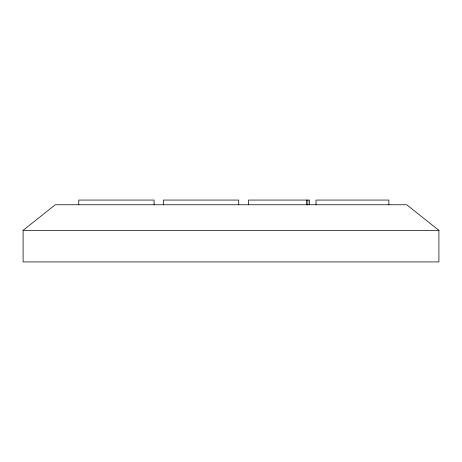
<?xml version="1.0" encoding="UTF-8"?>
<svg xmlns="http://www.w3.org/2000/svg" width="462" height="462" viewBox="0 0 462 462"><rect width="100%" height="100%" fill="white"/><g stroke="black" fill="none" stroke-linecap="round" stroke-linejoin="round"><path stroke-width="0.69" d="M23.1 230.353L55.296 204.764L406.704 204.764L438.9 230.353L438.9 261.937L23.1 261.937L23.1 230.353L438.9 230.353M388.889 204.764L388.889 200.063L316.02 200.063L316.02 204.764M309.419 204.764L309.419 200.063L248.544 200.063L248.544 204.764M307.871 200.063L307.871 204.764M306.352 200.063L306.352 204.764M238.733 204.764L238.733 200.063L163.334 200.063L163.334 204.764M154.1 204.764L154.1 200.063L78.759 200.063L78.759 204.764"/></g></svg>
